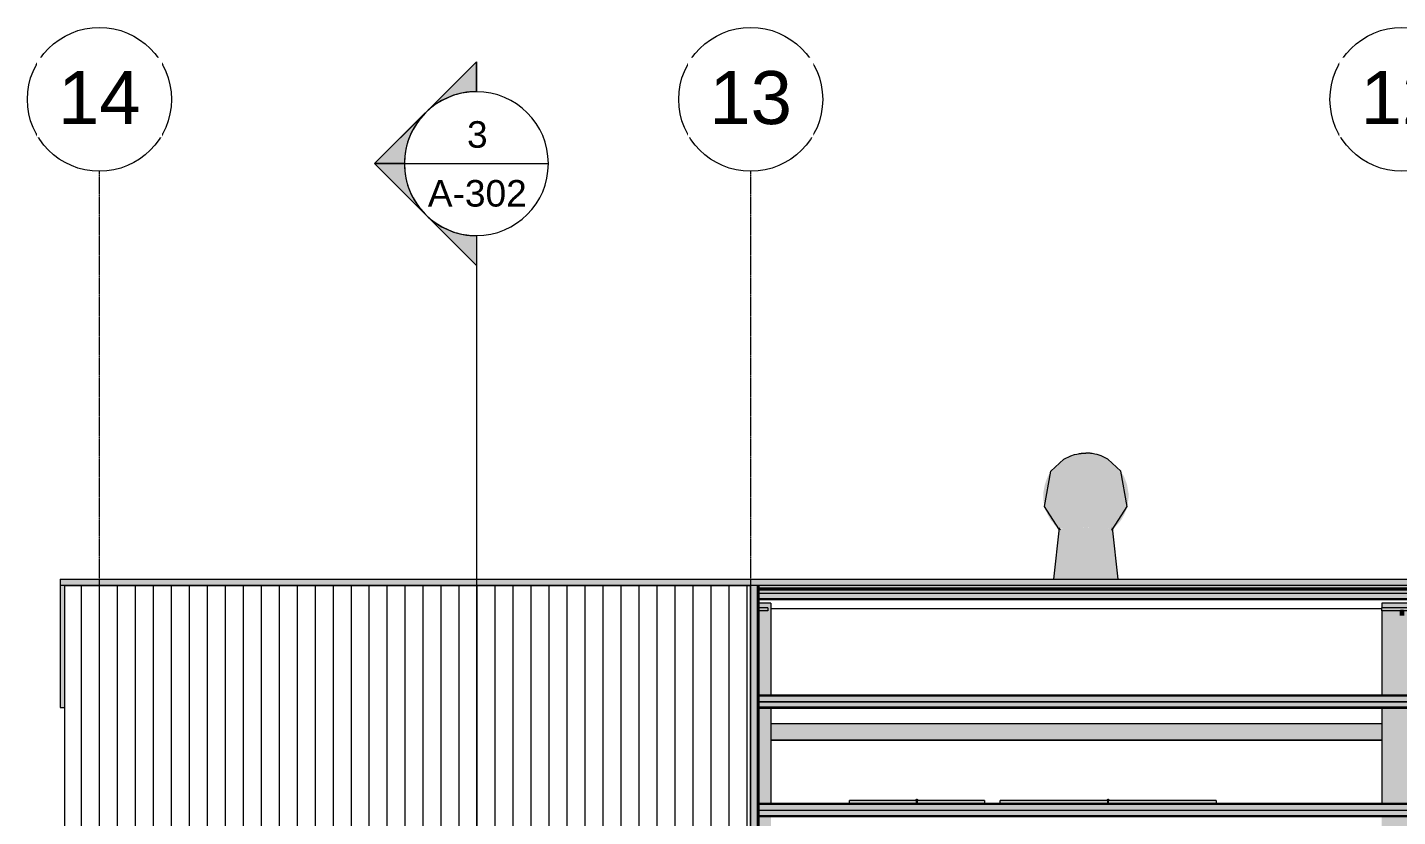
# Model space of a CAD drawing. Header units: inches. Extents: x 20426 to 92531, y -195 to 750.
# Drawn here: x 32353 to 32962, y 287 to 638 of the extents above; entities that cross this region are included whole.
import ezdxf

# ---------------------------------------------------------------- set-up
doc = ezdxf.new("R2010")
doc.units = ezdxf.units.IN
doc.header["$MEASUREMENT"] = 0
doc.linetypes.add('Grid Line 1_2_', pattern=[0.875, 0.5, -0.125, 0.125, -0.125])
for name, color, linetype, lineweight in [('A-CLNG', 13, 'Continuous', 13), ('A-GENM', 13, 'Continuous', 9), ('A-GLAZ-CWMG', 51, 'Continuous', 9), ('A-ROOF', 132, 'Continuous', 13), ('A-WALL-PATT', 111, 'Continuous', 13), ('G-ANNO-SYMB', 111, 'Continuous', 9), ('L-SITE-WALL', 31, 'Continuous', 13), ('Q-SPCQ', 91, 'Continuous', 9), ('S-BEAM', 12, 'Continuous', 9), ('S-COLS', 52, 'Continuous', 9), ('S-GRID', 1, 'Continuous', 9), ('S-GRID-IDEN', 1, 'Continuous', 9)]:
    doc.layers.add(name, color=color, linetype=linetype, lineweight=lineweight)
doc.styles.add('Arial_1', font='arial.ttf', dxfattribs={"height": 23.60479})
doc.styles.add('Arial_2', font='arial.ttf', dxfattribs={"height": 11.802395})
pattern_1 = [(90, (-84935.299, 0), (-8, 5e-16), [])]

# ---------------------------------------------------------------- blocks, each defined once
blk = doc.blocks.new('Family7 - Family7-772884-Elevation - North')
at = {"layer": 'S-BEAM'}
for points in [[(-23076.89, 378.36), (-23076.89, 379.68), (-23094.89, 379.68), (-23094.89, 378.36), (-23080.84, 378.36)], [(-23086.52, 376.19), (-23085.27, 376.19), (-23085.27, 378.36), (-23086.52, 378.36), (-23086.52, 376.45)]]:
    blk.add_hatch(color=256, dxfattribs=at).paths.add_polyline_path(points, flags=0)
h = blk.add_hatch(color=256, dxfattribs=at)
h.paths.add_polyline_path([(-23085.27, 378.25), (-23076.89, 378.25), (-23076.89, 378.36), (-23085.27, 378.36)], flags=0)
h.paths.add_polyline_path([(-23089.48, 378.25), (-23086.52, 378.25), (-23086.52, 378.36), (-23094.89, 378.36), (-23094.89, 378.25)], flags=0)
for p, q in [((-23094.89, 378.36), (-23094.89, 379.68)), ((-23076.89, 379.68), (-23094.89, 379.68)), ((-23094.89, 378.25), (-23094.89, 378.36)), ((-23094.89, 378.36), (-23076.89, 378.36)), ((-23086.52, 376.19), (-23086.52, 378.36)), ((-23085.27, 378.36), (-23086.52, 378.36)), ((-23085.27, 378.36), (-23085.27, 376.19)), ((-23076.89, 379.68), (-23076.89, 378.36)), ((-23076.89, 378.36), (-23076.89, 378.25))]:
    blk.add_line(p, q, dxfattribs=at)
blk = doc.blocks.new('Family7 - Family7-V151-Elevation - North')
at = {"layer": 'S-BEAM'}
h = blk.add_hatch(color=256, dxfattribs=at)
h.paths.add_polyline_path([(-25973.26, 378.36), (-25973.26, 379.68), (-25977.14, 379.68), (-25977.14, 378.36), (-25975.15, 378.36)], flags=0)
h.paths.add_polyline_path([(-25980.77, 378.36), (-25980.77, 379.68), (-25981.02, 379.68), (-25981.02, 378.36)], flags=0)
h = blk.add_hatch(color=256, dxfattribs=at)
h.paths.add_polyline_path([(-25975.15, 378.25), (-25973.26, 378.25), (-25973.26, 378.36), (-25977.14, 378.36), (-25977.14, 378.25)], flags=0)
h.paths.add_polyline_path([(-25981.02, 378.25), (-25980.77, 378.25), (-25980.77, 378.36), (-25981.02, 378.36)], flags=0)
for p, q in [((-25980.77, 379.68), (-25981.02, 379.68)), ((-25981.02, 378.36), (-25980.77, 378.36)), ((-25973.26, 379.68), (-25977.14, 379.68)), ((-25977.14, 378.36), (-25973.26, 378.36)), ((-25973.26, 379.68), (-25973.26, 378.36)), ((-25973.26, 378.36), (-25973.26, 378.25))]:
    blk.add_line(p, q, dxfattribs=at)
blk = doc.blocks.new('Girt_Z - 8_D-V153-Elevation - North')
at = {"layer": 'S-BEAM'}
h = blk.add_hatch(color=256, dxfattribs=at)
h.paths.add_polyline_path([(-24958.02, 292.25), (-24954.99, 292.25), (-24955.1, 292.73), (-24958.17, 292.7), (-24958.18, 292.67), (-24958.18, 292.25), (-24958.13, 292.25)], flags=0)
h.paths.add_polyline_path([(-22792.02, 292.25), (-22792.02, 292.73), (-24954.92, 292.7), (-24954.86, 292.25), (-22804.37, 292.25)], flags=0)
h.paths.add_polyline_path([(-25980.77, 292.25), (-25980.77, 292.73), (-25981.02, 292.73), (-25981.02, 292.25)], flags=0)
h.paths.add_polyline_path([(-25977.14, 292.25), (-25623.92, 292.25), (-25623.86, 292.73), (-25977.14, 292.73)], flags=0)
h.paths.add_polyline_path([(-25623.58, 292.25), (-25620.54, 292.25), (-25620.65, 292.73), (-25623.73, 292.7), (-25623.74, 292.67), (-25623.74, 292.25), (-25623.68, 292.25)], flags=0)
h.paths.add_polyline_path([(-25620.42, 292.25), (-24958.36, 292.25), (-24958.31, 292.73), (-25620.48, 292.7)], flags=0)
h = blk.add_hatch(color=256, dxfattribs=at)
h.paths.add_polyline_path([(-25981.02, 289.88), (-25980.77, 289.88), (-25980.77, 292.25), (-25981.02, 292.25)], flags=0)
h.paths.add_polyline_path([(-25977.14, 289.88), (-22792.02, 289.88), (-22792.02, 292.25), (-24954.86, 292.25), (-24954.92, 291.8), (-24955.2, 291.23), (-24955.46, 290.94), (-24955.87, 290.68), (-24956.19, 290.56), (-24956.61, 290.5), (-24957.22, 290.63), (-24957.63, 290.84), (-24957.92, 291.1), (-24958.18, 291.51), (-24958.31, 291.83), (-24958.36, 292.25), (-25620.42, 292.25), (-25620.48, 291.8), (-25620.76, 291.23), (-25621.02, 290.94), (-25621.42, 290.68), (-25621.75, 290.56), (-25622.17, 290.5), (-25622.62, 290.56), (-25623.18, 290.84), (-25623.41, 291.01), (-25623.74, 291.51), (-25623.86, 291.83), (-25623.92, 292.25), (-25977.14, 292.25)], flags=0)
h.paths.add_polyline_path([(-24956.61, 290.63), (-24956.16, 290.69), (-24955.66, 290.95), (-24955.37, 291.22), (-24955.2, 291.44), (-24955.04, 291.83), (-24955.04, 292.25), (-24958.24, 292.25), (-24958.13, 291.7), (-24957.97, 291.38), (-24957.65, 291.01), (-24957.42, 290.84), (-24957.03, 290.68)], flags=0)
h.paths.add_polyline_path([(-25622.17, 290.63), (-25621.62, 290.73), (-25621.29, 290.89), (-25620.92, 291.23), (-25620.76, 291.44), (-25620.6, 291.83), (-25620.6, 292.25), (-25623.79, 292.25), (-25623.68, 291.7), (-25623.58, 291.44), (-25623.2, 291.01), (-25622.98, 290.84), (-25622.59, 290.68)], flags=0)
h = blk.add_hatch(color=256, dxfattribs=at)
h.paths.add_polyline_path([(-24990.22, 289.7), (-22792.02, 289.72), (-22792.02, 289.88), (-25977.14, 289.88), (-25977.14, 289.7), (-24998.86, 289.7)], flags=0)
h.paths.add_polyline_path([(-25981.02, 289.7), (-25980.77, 289.72), (-25980.77, 289.88), (-25981.02, 289.88), (-25981.02, 289.72)], flags=0)
h = blk.add_hatch(color=256, dxfattribs=at)
h.paths.add_polyline_path([(-24990.22, 289.62), (-22792.02, 289.66), (-22792.02, 289.7), (-25977.14, 289.66), (-25977.14, 289.62), (-24998.86, 289.62)], flags=0)
h.paths.add_polyline_path([(-25980.77, 289.62), (-25980.77, 289.7), (-25981.02, 289.66), (-25981.02, 289.62)], flags=0)
h = blk.add_hatch(color=256, dxfattribs=at)
h.paths.add_polyline_path([(-24964.3, 287.3), (-22792.02, 287.3), (-22792.02, 289.62), (-25977.14, 289.62), (-25977.14, 287.3), (-24972.94, 287.3)], flags=0)
h.paths.add_polyline_path([(-25981.02, 287.3), (-25980.77, 287.3), (-25980.77, 289.62), (-25981.02, 289.62)], flags=0)
h = blk.add_hatch(color=256, dxfattribs=at)
h.paths.add_polyline_path([(-22804.37, 286.85), (-22792.02, 286.85), (-22792.02, 287.3), (-25977.14, 287.3), (-25977.14, 286.85), (-22838.93, 286.85)], flags=0)
h.paths.add_polyline_path([(-25981.02, 286.85), (-25980.77, 286.85), (-25980.77, 287.3), (-25981.02, 287.3)], flags=0)
h = blk.add_hatch(color=256, dxfattribs=at)
h.paths.add_polyline_path([(-24964.3, 286.77), (-22792.02, 286.77), (-22792.02, 286.85), (-25977.14, 286.85), (-25977.14, 286.77), (-24972.94, 286.77)], flags=0)
h.paths.add_polyline_path([(-25980.77, 286.77), (-25980.77, 286.85), (-25981.02, 286.85), (-25981.02, 286.77)], flags=0)
for p, q in [((-25981.02, 292.73), (-25980.77, 292.73)), ((-25977.14, 292.73), (-25623.85, 292.73)), ((-25981.02, 292.25), (-25980.77, 292.25)), ((-25981.02, 289.7), (-25980.77, 289.7)), ((-25981.02, 289.62), (-25980.77, 289.62)), ((-25981.02, 287.3), (-25980.77, 287.3)), ((-25981.02, 286.85), (-25980.77, 286.85)), ((-25977.14, 292.25), (-25623.92, 292.25)), ((-25977.14, 289.7), (-22792.02, 289.7)), ((-25977.14, 289.62), (-22792.02, 289.62)), ((-25977.14, 287.3), (-22792.02, 287.3)), ((-25977.14, 286.85), (-22792.02, 286.85))]:
    blk.add_line(p, q, dxfattribs=at)
blk = doc.blocks.new('Girt_Z - 8_D-V154-Elevation - North')
at = {"layer": 'S-BEAM'}
h = blk.add_hatch(color=256, dxfattribs=at)
h.paths.add_polyline_path([(-24411.36, 340.5), (-22792.02, 340.5), (-22792.02, 340.98), (-25977.14, 340.98), (-25977.14, 340.5), (-24428.64, 340.5)], flags=0)
h.paths.add_polyline_path([(-25980.77, 340.5), (-25980.77, 340.98), (-25981.02, 340.98), (-25981.02, 340.5)], flags=0)
h = blk.add_hatch(color=256, dxfattribs=at)
h.paths.add_polyline_path([(-25981.02, 338.13), (-25980.77, 338.13), (-25980.77, 340.5), (-25981.02, 340.5), (-25981.02, 338.95)], flags=0)
h.paths.add_polyline_path([(-25977.14, 338.13), (-22792.02, 338.13), (-22792.02, 340.5), (-25977.14, 340.5), (-25977.14, 338.95)], flags=0)
h = blk.add_hatch(color=256, dxfattribs=at)
h.paths.add_polyline_path([(-25292.61, 337.95), (-22792.02, 337.97), (-22792.02, 338.13), (-25977.14, 338.13), (-25977.14, 337.95), (-25309.89, 337.95)], flags=0)
h.paths.add_polyline_path([(-25981.02, 337.95), (-25980.77, 337.97), (-25980.77, 338.13), (-25981.02, 338.13), (-25981.02, 337.97)], flags=0)
h = blk.add_hatch(color=256, dxfattribs=at)
h.paths.add_polyline_path([(-24445.92, 337.87), (-22792.02, 337.91), (-22792.02, 337.95), (-25977.14, 337.91), (-25977.14, 337.87), (-24463.2, 337.87)], flags=0)
h.paths.add_polyline_path([(-25981.02, 337.87), (-25980.77, 337.91), (-25980.77, 337.95), (-25981.02, 337.91), (-25981.02, 337.87)], flags=0)
h = blk.add_hatch(color=256, dxfattribs=at)
h.paths.add_polyline_path([(-25981.02, 335.55), (-25980.77, 335.55), (-25980.77, 337.87), (-25981.02, 337.87)], flags=0)
h.paths.add_polyline_path([(-25977.14, 335.55), (-22792.02, 335.55), (-22792.02, 337.87), (-25977.14, 337.87)], flags=0)
h = blk.add_hatch(color=256, dxfattribs=at)
h.paths.add_polyline_path([(-22795.73, 335.1), (-22792.02, 335.1), (-22792.02, 335.55), (-25977.14, 335.55), (-25977.14, 335.1), (-22804.37, 335.1)], flags=0)
h.paths.add_polyline_path([(-25981.02, 335.1), (-25980.77, 335.1), (-25980.77, 335.55), (-25981.02, 335.55)], flags=0)
h = blk.add_hatch(color=256, dxfattribs=at)
h.paths.add_polyline_path([(-25981.02, 335.02), (-25980.77, 335.02), (-25980.77, 335.1), (-25981.02, 335.1)], flags=0)
h.paths.add_polyline_path([(-24549.59, 335.02), (-22792.02, 335.02), (-22792.02, 335.1), (-25977.14, 335.1), (-25977.14, 335.02), (-24566.87, 335.02)], flags=0)
for p, q in [((-25981.02, 340.98), (-25980.77, 340.98)), ((-25981.02, 340.5), (-25980.77, 340.5)), ((-25981.02, 337.95), (-25980.77, 337.95)), ((-25981.02, 337.87), (-25980.77, 337.87)), ((-25981.02, 335.55), (-25980.77, 335.55)), ((-25981.02, 335.1), (-25980.77, 335.1)), ((-25981.02, 335.02), (-25980.77, 335.02)), ((-25977.14, 340.98), (-22792.02, 340.98)), ((-25977.14, 340.5), (-22792.02, 340.5)), ((-25977.14, 337.95), (-22792.02, 337.95)), ((-25977.14, 337.87), (-22792.02, 337.87)), ((-25977.14, 335.55), (-22792.02, 335.55)), ((-25977.14, 335.1), (-22792.02, 335.1)), ((-25977.14, 335.02), (-22792.02, 335.02))]:
    blk.add_line(p, q, dxfattribs=at)
blk = doc.blocks.new('Girt_Z - 8_D-904472-Elevation - North')
at = {"layer": 'S-BEAM'}
blk.add_hatch(color=256, dxfattribs=at).paths.add_polyline_path([(-25981.02, 388.75), (-25980.77, 388.75), (-25980.77, 389.23), (-25981.02, 389.23)], flags=0)
h = blk.add_hatch(color=256, dxfattribs=at)
h.paths.add_polyline_path([(-25981.02, 386.38), (-25980.77, 386.38), (-25980.77, 388.75), (-25981.02, 388.75), (-25981.02, 388.46)], flags=0)
h.paths.add_polyline_path([(-22791.52, 386.38), (-22791.52, 387.67), (-25977.14, 387.67), (-25977.14, 386.38), (-22804.37, 386.38)], flags=0)
h = blk.add_hatch(color=256, dxfattribs=at)
h.paths.add_polyline_path([(-24532.32, 386.2), (-22791.52, 386.22), (-22791.52, 386.38), (-25977.14, 386.38), (-25977.14, 386.2), (-24549.59, 386.2)], flags=0)
h.paths.add_polyline_path([(-25981.02, 386.2), (-25980.77, 386.22), (-25980.77, 386.38), (-25981.02, 386.38), (-25981.02, 386.22)], flags=0)
h = blk.add_hatch(color=256, dxfattribs=at)
h.paths.add_polyline_path([(-25396.29, 386.12), (-22791.52, 386.16), (-22791.52, 386.2), (-25977.14, 386.16), (-25977.14, 386.12), (-25413.57, 386.12)], flags=0)
h.paths.add_polyline_path([(-25981.02, 386.12), (-25980.77, 386.16), (-25980.77, 386.2), (-25981.02, 386.16), (-25981.02, 386.12)], flags=0)
h = blk.add_hatch(color=256, dxfattribs=at)
h.paths.add_polyline_path([(-25981.02, 383.8), (-25980.77, 383.8), (-25980.77, 386.12), (-25981.02, 386.12), (-25981.02, 385.83)], flags=0)
h.paths.add_polyline_path([(-25977.14, 383.8), (-22791.52, 383.8), (-22791.52, 386.12), (-25977.14, 386.12), (-25977.14, 385.83)], flags=0)
h = blk.add_hatch(color=256, dxfattribs=at)
h.paths.add_polyline_path([(-22795.73, 383.35), (-22791.52, 383.35), (-22791.52, 383.8), (-25977.14, 383.8), (-25977.14, 383.35), (-22804.37, 383.35)], flags=0)
h.paths.add_polyline_path([(-25981.02, 383.35), (-25980.77, 383.35), (-25980.77, 383.8), (-25981.02, 383.8)], flags=0)
h = blk.add_hatch(color=256, dxfattribs=at)
h.paths.add_polyline_path([(-25981.02, 383.27), (-25980.77, 383.27), (-25980.77, 383.35), (-25981.02, 383.35)], flags=0)
h.paths.add_polyline_path([(-25977.14, 383.27), (-22791.52, 383.27), (-22791.52, 383.35), (-25977.14, 383.35)], flags=0)
for p, q in [((-25981.02, 389.23), (-25980.77, 389.23)), ((-25981.02, 388.75), (-25980.77, 388.75)), ((-25981.02, 386.2), (-25980.77, 386.2)), ((-25981.02, 386.12), (-25980.77, 386.12)), ((-25981.02, 383.8), (-25980.77, 383.8)), ((-25977.14, 386.2), (-22791.52, 386.2)), ((-25977.14, 386.12), (-22791.52, 386.12)), ((-25977.14, 383.8), (-22791.52, 383.8)), ((-25981.02, 383.35), (-25980.77, 383.35)), ((-25981.02, 383.27), (-25980.77, 383.27)), ((-25977.14, 383.35), (-22791.52, 383.35)), ((-25977.14, 383.27), (-22791.52, 383.27))]:
    blk.add_line(p, q, dxfattribs=at)
blk = doc.blocks.new('turbine vent - turbine vent-625927-Elevation - North')
at = {"layer": 'A-GENM'}
for points in [[(-25843.8, 414.69), (-25843.79, 414.7), (-25843.62, 414.73), (-25843.46, 414.84), (-25842.72, 414.95), (-25842.15, 414.89), (-25841.94, 414.93), (-25841.57, 415.03), (-25840.04, 415.02), (-25839.25, 415.12), (-25836.38, 415.17), (-25833.91, 415.16), (-25833.03, 415.21), (-25831.89, 415.15), (-25831.89, 448.42), (-25834.12, 448.26), (-25835.04, 448.16), (-25836.92, 447.74), (-25838.69, 447.16), (-25839.74, 446.7), (-25841.41, 445.85), (-25843.3, 444.6), (-25846.25, 441.83), (-25847.68, 439.97), (-25848.88, 437.9), (-25849.43, 436.5), (-25850.18, 434.27), (-25850.86, 430.5), (-25850.83, 427.9), (-25850.45, 425.46), (-25849.8, 423.09), (-25848.69, 420.68), (-25847.64, 418.83), (-25845.49, 416.21), (-25845.23, 415.91), (-25843.81, 414.7)], [(-25820, 414.69), (-25818.55, 415.96), (-25817.24, 417.37), (-25816.06, 418.94), (-25814.84, 421.08), (-25813.9, 423.42), (-25813.33, 425.55), (-25812.95, 428.02), (-25812.92, 430.5), (-25813.63, 434.56), (-25814.56, 437.1), (-25815.19, 438.49), (-25816.89, 440.98), (-25817.76, 442.09), (-25820.72, 444.78), (-25822.71, 446.05), (-25824.89, 447.08), (-25826.2, 447.54), (-25827.59, 447.9), (-25828.82, 448.18), (-25829.33, 448.23), (-25831.89, 448.38), (-25831.89, 415.15), (-25830.72, 415.21), (-25829.63, 415.14), (-25826.39, 415.19), (-25825.51, 415.16), (-25823.73, 415.04), (-25822.21, 415.04), (-25821.4, 414.85), (-25821.05, 414.9), (-25820.05, 414.69)], [(-25845.99, 392.37), (-25817.53, 392.37), (-25820, 414.69), (-25820.2, 414.73), (-25820.31, 414.78), (-25820.67, 414.82), (-25821.05, 414.9), (-25821.55, 414.87), (-25822.39, 415.04), (-25824.49, 415.08), (-25826.33, 415.19), (-25829.87, 415.15), (-25831.73, 415.16), (-25831.89, 415.15), (-25833.36, 415.18), (-25834.35, 415.14), (-25836.91, 415.19), (-25837.39, 415.2), (-25841.92, 414.93), (-25842.15, 414.89), (-25843.13, 414.9), (-25843.56, 414.77), (-25843.73, 414.7), (-25843.79, 414.7), (-25846.25, 392.37), (-25846.07, 392.37)]]:
    blk.add_hatch(color=256, dxfattribs=at).paths.add_polyline_path(points, flags=0)
for p, q in [((-25843.73, 415.26), (-25846.25, 392.37)), ((-25817.53, 392.37), (-25820.04, 415.2))]:
    blk.add_line(p, q, dxfattribs=at)
at = {"layer": 'A-GENM', "flags": 128}
for points in [[(-25843.22, 414.29), (-25843.93, 414.73), (-25850.28, 424.66), (-25847.44, 440.35), (-25841.67, 445.72), (-25838.63, 447.2), (-25836.96, 447.75), (-25835.93, 448), (-25835.23, 448.14), (-25834.73, 448.22), (-25834.35, 448.28), (-25834.05, 448.31), (-25833.81, 448.34), (-25833.61, 448.36), (-25833.45, 448.37), (-25833.3, 448.38), (-25833.18, 448.39), (-25833.07, 448.4), (-25832.98, 448.4), (-25832.89, 448.41), (-25832.81, 448.41), (-25832.74, 448.42), (-25832.67, 448.42), (-25832.61, 448.42), (-25832.56, 448.42), (-25832.51, 448.42), (-25832.46, 448.43), (-25832.41, 448.43), (-25832.37, 448.43), (-25832.32, 448.43), (-25832.28, 448.43), (-25832.24, 448.43), (-25832.21, 448.43), (-25832.17, 448.43), (-25832.14, 448.43), (-25832.1, 448.43), (-25832.07, 448.43), (-25832.04, 448.43), (-25832, 448.43), (-25831.97, 448.43), (-25831.94, 448.43), (-25831.91, 448.43), (-25831.89, 448.43)], [(-25820.56, 414.29), (-25819.85, 414.73), (-25813.5, 424.66), (-25816.34, 440.35), (-25822.11, 445.72), (-25825.15, 447.2), (-25826.82, 447.75), (-25827.85, 448), (-25828.55, 448.14), (-25829.06, 448.22), (-25829.43, 448.28), (-25829.73, 448.31), (-25829.97, 448.34), (-25830.17, 448.36), (-25830.34, 448.37), (-25830.48, 448.38), (-25830.6, 448.39), (-25830.71, 448.4), (-25830.81, 448.4), (-25830.89, 448.41), (-25830.97, 448.41), (-25831.04, 448.42), (-25831.11, 448.42), (-25831.17, 448.42), (-25831.22, 448.42), (-25831.27, 448.42), (-25831.32, 448.43), (-25831.37, 448.43), (-25831.41, 448.43), (-25831.46, 448.43), (-25831.5, 448.43), (-25831.54, 448.43), (-25831.57, 448.43), (-25831.61, 448.43), (-25831.64, 448.43), (-25831.68, 448.43), (-25831.71, 448.43), (-25831.74, 448.43), (-25831.78, 448.43), (-25831.81, 448.43), (-25831.84, 448.43), (-25831.87, 448.43), (-25831.89, 448.43)]]:
    blk.add_lwpolyline(points, dxfattribs=at)
blk = doc.blocks.new('Basketball_Backstop-Performance_Sports_Systems-3103-Ceiling_Hung - 27_-0_ to 27_-11 7_8_-V168-Elevation - North')
at = {"layer": 'Q-SPCQ'}
h = blk.add_hatch(color=256, dxfattribs=at)
h.paths.add_polyline_path([(-25937.02, 292.73), (-25907.24, 292.73), (-25907.27, 294), (-25937.02, 294), (-25937.02, 293.12)], flags=0)
h.paths.add_polyline_path([(-25906.77, 292.73), (-25877.02, 292.73), (-25877.02, 294), (-25906.83, 293.97), (-25906.79, 293.48), (-25906.81, 293.12), (-25906.79, 292.73)], flags=0)
for points in [[(-25907.24, 292.73), (-25907.02, 292.73), (-25907.02, 294.44), (-25907.17, 294.43), (-25907.22, 294.04), (-25907.2, 293.97), (-25907.27, 293.37), (-25907.24, 292.84)], [(-25906.79, 292.73), (-25906.79, 292.73), (-25906.77, 294.23), (-25906.79, 294.32), (-25906.81, 294.38), (-25907.02, 294.44), (-25907.01, 292.73), (-25906.8, 292.73)], [(-25822.24, 292.73), (-25822.02, 292.73), (-25822.02, 294.44), (-25822.17, 294.43), (-25822.22, 294.04), (-25822.2, 293.97), (-25822.27, 293.37), (-25822.24, 292.84)], [(-25821.79, 292.73), (-25821.79, 292.73), (-25821.77, 294.23), (-25821.79, 294.32), (-25821.81, 294.38), (-25822.02, 294.44), (-25822.01, 292.73), (-25821.8, 292.73)]]:
    blk.add_hatch(color=256, dxfattribs=at).paths.add_polyline_path(points, flags=0)
h = blk.add_hatch(color=256, dxfattribs=at)
h.paths.add_polyline_path([(-25870.02, 292.73), (-25822.24, 292.73), (-25822.27, 294), (-25870.02, 294), (-25870.02, 293.12)], flags=0)
h.paths.add_polyline_path([(-25821.77, 292.73), (-25774.02, 292.73), (-25774.02, 294), (-25821.83, 293.97), (-25821.79, 293.48), (-25821.81, 293.12), (-25821.79, 292.73)], flags=0)
for p, q in [((-25907.15, 294), (-25937.02, 294)), ((-25937.02, 292.73), (-25937.02, 294)), ((-25877.02, 294), (-25906.95, 294)), ((-25877.02, 294), (-25877.02, 292.73)), ((-25822.15, 294), (-25870.02, 294)), ((-25870.02, 292.73), (-25870.02, 294)), ((-25774.02, 294), (-25821.95, 294)), ((-25821.77, 294.01), (-25821.77, 294.05)), ((-25774.02, 294), (-25774.02, 292.73))]:
    blk.add_line(p, q, dxfattribs=at)
at = {"layer": 'Q-SPCQ', "flags": 128}
for points in [[(-25907.27, 294.25), (-25907.27, 294.26), (-25907.26, 294.27), (-25907.26, 294.28), (-25907.26, 294.29), (-25907.26, 294.3), (-25907.26, 294.31), (-25907.26, 294.32), (-25907.25, 294.33), (-25907.25, 294.34), (-25907.25, 294.35), (-25907.24, 294.36), (-25907.24, 294.37), (-25907.23, 294.37), (-25907.23, 294.38), (-25907.22, 294.39), (-25907.22, 294.4), (-25907.21, 294.41), (-25907.2, 294.41), (-25907.2, 294.42), (-25907.19, 294.43), (-25907.18, 294.44), (-25907.17, 294.44), (-25907.17, 294.45), (-25907.16, 294.45), (-25907.15, 294.46), (-25907.14, 294.47), (-25907.13, 294.47), (-25907.12, 294.48), (-25907.12, 294.48), (-25907.11, 294.48), (-25907.1, 294.49), (-25907.09, 294.49), (-25907.08, 294.49), (-25907.07, 294.49), (-25907.06, 294.5), (-25907.05, 294.5), (-25907.04, 294.5), (-25907.03, 294.5), (-25907.02, 294.5), (-25907.02, 294.5)], [(-25907.27, 293.97), (-25907.27, 294.01), (-25907.27, 294.05), (-25907.27, 294.08), (-25907.27, 294.11), (-25907.27, 294.14), (-25907.27, 294.17), (-25907.27, 294.19), (-25907.27, 294.21), (-25907.27, 294.22), (-25907.27, 294.23), (-25907.27, 294.24), (-25907.27, 294.25), (-25907.27, 294.25)], [(-25907.27, 294.25), (-25907.27, 294.25), (-25907.27, 294.24), (-25907.27, 294.24), (-25907.27, 294.22), (-25907.27, 294.21), (-25907.27, 294.19), (-25907.27, 294.17), (-25907.27, 294.15), (-25907.27, 294.12), (-25907.27, 294.09), (-25907.27, 294.06), (-25907.27, 294.02), (-25907.27, 293.99), (-25907.27, 293.94), (-25907.27, 293.9), (-25907.27, 293.85), (-25907.27, 293.81), (-25907.27, 293.75), (-25907.27, 293.7), (-25907.27, 293.64), (-25907.27, 293.58), (-25907.27, 293.52), (-25907.27, 293.46), (-25907.27, 293.4), (-25907.27, 293.33), (-25907.27, 293.26), (-25907.27, 293.19), (-25907.27, 293.12), (-25907.27, 293.05), (-25907.27, 292.97), (-25907.27, 292.9), (-25907.27, 292.82), (-25907.27, 292.75)], [(-25907.02, 294.5), (-25907.01, 294.5), (-25907, 294.5), (-25906.99, 294.5), (-25906.98, 294.5), (-25906.97, 294.5), (-25906.96, 294.49), (-25906.95, 294.49), (-25906.94, 294.49), (-25906.93, 294.48), (-25906.92, 294.48), (-25906.91, 294.48), (-25906.9, 294.47), (-25906.89, 294.47), (-25906.88, 294.46), (-25906.87, 294.46), (-25906.87, 294.45), (-25906.86, 294.44), (-25906.85, 294.44), (-25906.84, 294.43), (-25906.84, 294.42), (-25906.83, 294.42), (-25906.82, 294.41), (-25906.82, 294.4), (-25906.81, 294.39), (-25906.8, 294.39), (-25906.8, 294.38), (-25906.79, 294.37), (-25906.79, 294.36), (-25906.79, 294.35), (-25906.78, 294.34), (-25906.78, 294.33), (-25906.78, 294.32), (-25906.77, 294.31), (-25906.77, 294.3), (-25906.77, 294.29), (-25906.77, 294.28), (-25906.77, 294.27), (-25906.77, 294.26), (-25906.77, 294.25), (-25906.77, 294.25)], [(-25906.77, 292.73), (-25906.77, 292.8), (-25906.77, 292.88), (-25906.77, 292.95), (-25906.77, 293.03), (-25906.77, 293.1), (-25906.77, 293.17), (-25906.77, 293.24), (-25906.77, 293.31), (-25906.77, 293.38), (-25906.77, 293.44), (-25906.77, 293.51), (-25906.77, 293.57), (-25906.77, 293.63), (-25906.77, 293.68), (-25906.77, 293.74), (-25906.77, 293.79), (-25906.77, 293.84), (-25906.77, 293.89), (-25906.77, 293.93), (-25906.77, 293.97), (-25906.77, 294.01), (-25906.77, 294.05), (-25906.77, 294.08), (-25906.77, 294.11), (-25906.77, 294.14), (-25906.77, 294.17), (-25906.77, 294.19), (-25906.77, 294.21), (-25906.77, 294.22), (-25906.77, 294.23), (-25906.77, 294.24), (-25906.77, 294.25), (-25906.77, 294.25)], [(-25906.77, 294.25), (-25906.77, 294.25), (-25906.77, 294.24), (-25906.77, 294.24), (-25906.77, 294.22), (-25906.77, 294.21), (-25906.77, 294.19), (-25906.77, 294.17), (-25906.77, 294.15), (-25906.77, 294.12), (-25906.77, 294.09), (-25906.77, 294.06), (-25906.77, 294.02), (-25906.77, 293.99)], [(-25822.27, 294.25), (-25822.27, 294.26), (-25822.26, 294.27), (-25822.26, 294.28), (-25822.26, 294.29), (-25822.26, 294.3), (-25822.26, 294.31), (-25822.26, 294.32), (-25822.25, 294.33), (-25822.25, 294.34), (-25822.25, 294.35), (-25822.24, 294.36), (-25822.24, 294.37), (-25822.23, 294.37), (-25822.23, 294.38), (-25822.22, 294.39), (-25822.22, 294.4), (-25822.21, 294.41), (-25822.2, 294.41), (-25822.2, 294.42), (-25822.19, 294.43), (-25822.18, 294.44), (-25822.17, 294.44), (-25822.17, 294.45), (-25822.16, 294.45), (-25822.15, 294.46), (-25822.14, 294.47), (-25822.13, 294.47), (-25822.12, 294.48), (-25822.12, 294.48), (-25822.11, 294.48), (-25822.1, 294.49), (-25822.09, 294.49), (-25822.08, 294.49), (-25822.07, 294.49), (-25822.06, 294.5), (-25822.05, 294.5), (-25822.04, 294.5), (-25822.03, 294.5), (-25822.02, 294.5), (-25822.02, 294.5)], [(-25822.27, 294.25), (-25822.27, 294.26), (-25822.26, 294.27), (-25822.26, 294.28), (-25822.26, 294.29), (-25822.26, 294.3), (-25822.26, 294.31), (-25822.26, 294.32), (-25822.25, 294.33), (-25822.25, 294.34), (-25822.25, 294.35), (-25822.24, 294.36), (-25822.24, 294.37), (-25822.23, 294.37), (-25822.23, 294.38), (-25822.22, 294.39), (-25822.22, 294.4), (-25822.21, 294.41), (-25822.2, 294.41), (-25822.2, 294.42), (-25822.19, 294.43), (-25822.18, 294.44)], [(-25822.27, 293.97), (-25822.27, 294.01), (-25822.27, 294.05), (-25822.27, 294.08), (-25822.27, 294.11), (-25822.27, 294.14), (-25822.27, 294.17), (-25822.27, 294.19), (-25822.27, 294.21), (-25822.27, 294.22), (-25822.27, 294.23), (-25822.27, 294.24), (-25822.27, 294.25), (-25822.27, 294.25)], [(-25822.27, 294.25), (-25822.27, 294.25), (-25822.27, 294.24), (-25822.27, 294.24), (-25822.27, 294.22), (-25822.27, 294.21), (-25822.27, 294.19), (-25822.27, 294.17), (-25822.27, 294.15), (-25822.27, 294.12), (-25822.27, 294.09), (-25822.27, 294.06), (-25822.27, 294.02), (-25822.27, 293.99), (-25822.27, 293.94), (-25822.27, 293.9), (-25822.27, 293.85), (-25822.27, 293.81), (-25822.27, 293.75), (-25822.27, 293.7), (-25822.27, 293.64), (-25822.27, 293.58), (-25822.27, 293.52), (-25822.27, 293.46), (-25822.27, 293.4), (-25822.27, 293.33), (-25822.27, 293.26), (-25822.27, 293.19), (-25822.27, 293.12), (-25822.27, 293.05), (-25822.27, 292.97), (-25822.27, 292.9), (-25822.27, 292.82), (-25822.27, 292.75)], [(-25822.27, 294.23), (-25822.27, 294.24), (-25822.27, 294.25), (-25822.27, 294.25)], [(-25822.27, 294.25), (-25822.27, 294.25), (-25822.27, 294.24), (-25822.27, 294.24)], [(-25822.27, 294.01), (-25822.27, 294.05), (-25822.27, 294.08), (-25822.27, 294.11), (-25822.27, 294.14)], [(-25822.27, 294.12), (-25822.27, 294.09), (-25822.27, 294.06), (-25822.27, 294.02), (-25822.27, 293.99)], [(-25822.17, 294.44), (-25822.17, 294.45), (-25822.16, 294.45), (-25822.15, 294.46), (-25822.14, 294.47), (-25822.13, 294.47), (-25822.12, 294.48), (-25822.12, 294.48), (-25822.11, 294.48), (-25822.1, 294.49), (-25822.09, 294.49), (-25822.08, 294.49), (-25822.07, 294.49), (-25822.06, 294.5), (-25822.05, 294.5), (-25822.04, 294.5), (-25822.03, 294.5), (-25822.02, 294.5), (-25822.02, 294.5)], [(-25822.02, 294.5), (-25822.01, 294.5), (-25822, 294.5), (-25821.99, 294.5), (-25821.98, 294.5), (-25821.97, 294.5), (-25821.96, 294.49), (-25821.95, 294.49), (-25821.94, 294.49), (-25821.93, 294.48), (-25821.92, 294.48), (-25821.91, 294.48), (-25821.9, 294.47), (-25821.89, 294.47), (-25821.88, 294.46), (-25821.87, 294.46), (-25821.87, 294.45), (-25821.86, 294.44), (-25821.85, 294.44), (-25821.84, 294.43), (-25821.84, 294.42), (-25821.83, 294.42), (-25821.82, 294.41), (-25821.82, 294.4), (-25821.81, 294.39), (-25821.8, 294.39), (-25821.8, 294.38), (-25821.79, 294.37), (-25821.79, 294.36), (-25821.79, 294.35), (-25821.78, 294.34), (-25821.78, 294.33), (-25821.78, 294.32), (-25821.77, 294.31), (-25821.77, 294.3), (-25821.77, 294.29), (-25821.77, 294.28), (-25821.77, 294.27), (-25821.77, 294.26), (-25821.77, 294.25), (-25821.77, 294.25)], [(-25822.02, 294.5), (-25822.01, 294.5), (-25822, 294.5), (-25821.99, 294.5), (-25821.98, 294.5), (-25821.97, 294.5), (-25821.96, 294.49), (-25821.95, 294.49), (-25821.94, 294.49), (-25821.93, 294.48), (-25821.92, 294.48), (-25821.91, 294.48), (-25821.9, 294.47), (-25821.89, 294.47), (-25821.88, 294.46), (-25821.87, 294.46), (-25821.87, 294.45), (-25821.86, 294.44), (-25821.85, 294.44), (-25821.84, 294.43), (-25821.84, 294.42), (-25821.83, 294.42), (-25821.82, 294.41), (-25821.82, 294.4), (-25821.81, 294.39)], [(-25821.77, 292.73), (-25821.77, 292.8), (-25821.77, 292.88), (-25821.77, 292.95), (-25821.77, 293.03), (-25821.77, 293.1), (-25821.77, 293.17), (-25821.77, 293.24), (-25821.77, 293.31), (-25821.77, 293.38), (-25821.77, 293.44), (-25821.77, 293.51), (-25821.77, 293.57), (-25821.77, 293.63), (-25821.77, 293.68), (-25821.77, 293.74), (-25821.77, 293.79), (-25821.77, 293.84), (-25821.77, 293.89), (-25821.77, 293.93), (-25821.77, 293.97), (-25821.77, 294.01), (-25821.77, 294.05), (-25821.77, 294.08), (-25821.77, 294.11), (-25821.77, 294.14), (-25821.77, 294.17), (-25821.77, 294.19), (-25821.77, 294.21), (-25821.77, 294.22), (-25821.77, 294.23), (-25821.77, 294.24), (-25821.77, 294.25), (-25821.77, 294.25)], [(-25821.77, 294.25), (-25821.77, 294.25), (-25821.77, 294.24), (-25821.77, 294.24), (-25821.77, 294.22), (-25821.77, 294.21), (-25821.77, 294.19), (-25821.77, 294.17), (-25821.77, 294.15), (-25821.77, 294.12), (-25821.77, 294.09), (-25821.77, 294.06), (-25821.77, 294.02), (-25821.77, 293.99)], [(-25821.77, 294.06), (-25821.77, 294.02), (-25821.77, 293.99)]]:
    blk.add_lwpolyline(points, dxfattribs=at)
blk = doc.blocks.new('Rectangular Mullion - Profile_Polycarbonate_Upper and left-915705-Elevation - North')
at = {"layer": 'A-GLAZ-CWMG'}
for points in [[(-23737.46, 388.46), (-22785.75, 388.46), (-22785.75, 389.44), (-25977.14, 389.44), (-25977.14, 388.46), (-23754.74, 388.46)], [(-24376.8, 387.92), (-22785.75, 387.92), (-22785.75, 388.46), (-25977.14, 388.46), (-25977.14, 387.92), (-24385.44, 387.92)], [(-22785.75, 387.67), (-22785.75, 387.92), (-25977.14, 387.92), (-25977.14, 387.67), (-22787.09, 387.67)]]:
    blk.add_hatch(color=256, dxfattribs=at).paths.add_polyline_path(points, flags=0)
for p, q in [((-25977.14, 388.46), (-25977.14, 389.44)), ((-25977.14, 388.46), (-22785.75, 388.46)), ((-25977.14, 387.67), (-25977.14, 387.92)), ((-25977.14, 387.92), (-22785.75, 387.92)), ((-25977.14, 387.67), (-22785.75, 387.67))]:
    blk.add_line(p, q, dxfattribs=at)
blk = doc.blocks.new('Rectangular Mullion - Profile_Polycarbonate_right-836033-Elevation - North')
at = {"layer": 'A-GLAZ-CWMG'}
for points in [[(-25977.93, 0), (-25977.93, 389.44), (-25980.77, 389.44), (-25980.77, 0)], [(-25977.39, 0), (-25977.39, 389.36), (-25977.93, 389.36), (-25977.93, 0)], [(-25977.39, 0), (-25977.14, 0), (-25977.14, 389.37), (-25977.39, 389.37), (-25977.39, 1.46)]]:
    blk.add_hatch(color=256, dxfattribs=at).paths.add_polyline_path(points, flags=0)
for p, q in [((-25980.77, 0), (-25980.77, 389.44)), ((-25977.93, 0), (-25977.93, 389.44)), ((-25977.39, 0), (-25977.39, 389.37)), ((-25977.14, 1.46), (-25977.14, 388.46))]:
    blk.add_line(p, q, dxfattribs=at)
blk = doc.blocks.new('W-Wide Flange - W8X21-946647-Elevation - North')
at = {"layer": 'S-BEAM'}
h = blk.add_hatch(color=256, dxfattribs=at)
h.paths.add_polyline_path([(-24376.8, 327.95), (-24252.89, 328), (-24252.89, 328.19), (-24524.39, 328.13), (-24524.39, 327.95), (-24394.08, 327.95)], flags=0)
h.paths.add_polyline_path([(-25966.51, 327.95), (-25700.39, 327.95), (-25700.39, 328.19), (-25971.89, 328.18), (-25971.89, 327.95)], flags=0)
h.paths.add_polyline_path([(-22801.26, 327.95), (-22801.26, 328.19), (-23076.89, 328.19), (-23076.89, 327.95), (-22804.37, 327.95)], flags=0)
h.paths.add_polyline_path([(-25682.39, 327.95), (-25410.89, 327.95), (-25410.89, 328.19), (-25682.39, 328.17), (-25682.39, 328.05)], flags=0)
h.paths.add_polyline_path([(-23094.89, 327.95), (-23094.89, 328.19), (-23366.39, 328.19), (-23366.39, 327.95), (-23098.12, 327.95)], flags=0)
h.paths.add_polyline_path([(-25392.89, 327.95), (-25121.39, 327.95), (-25121.39, 328.19), (-25392.89, 328.16), (-25392.89, 328.04)], flags=0)
h.paths.add_polyline_path([(-25103.39, 327.95), (-24831.89, 327.95), (-24831.89, 328.19), (-25103.39, 328.15), (-25103.39, 328.03)], flags=0)
h.paths.add_polyline_path([(-23384.39, 327.95), (-23384.39, 328.19), (-23655.89, 328.19), (-23655.89, 327.95), (-23391.87, 327.95)], flags=0)
h.paths.add_polyline_path([(-24813.89, 327.95), (-24542.39, 327.95), (-24542.39, 328.19), (-24813.89, 328.14), (-24813.89, 328.02)], flags=0)
h.paths.add_polyline_path([(-23673.89, 327.95), (-23673.89, 328.19), (-23945.39, 328.19), (-23945.39, 327.95), (-23685.62, 327.95)], flags=0)
h.paths.add_polyline_path([(-24234.89, 327.95), (-23963.39, 327.99), (-23963.39, 328.19), (-24234.89, 328.19), (-24234.89, 328)], flags=0)
h = blk.add_hatch(color=256, dxfattribs=at)
h.paths.add_polyline_path([(-22801.26, 321.42), (-22801.26, 327.95), (-23076.89, 327.95), (-23076.89, 321.42), (-22804.37, 321.42)], flags=0)
h.paths.add_polyline_path([(-25971.89, 321.42), (-25700.39, 321.42), (-25700.39, 327.95), (-25971.89, 327.95)], flags=0)
h.paths.add_polyline_path([(-25682.39, 321.42), (-25410.89, 321.42), (-25410.89, 327.95), (-25682.39, 327.95), (-25682.39, 327.21)], flags=0)
h.paths.add_polyline_path([(-23098.12, 321.42), (-23094.89, 321.42), (-23094.89, 327.95), (-23366.39, 327.95), (-23366.39, 321.42), (-23115.4, 321.42)], flags=0)
h.paths.add_polyline_path([(-25392.89, 321.42), (-25121.39, 321.42), (-25121.39, 327.95), (-25392.89, 327.95), (-25392.89, 327.21)], flags=0)
h.paths.add_polyline_path([(-23391.87, 321.42), (-23384.39, 321.42), (-23384.39, 327.95), (-23655.89, 327.95), (-23655.89, 321.42), (-23409.15, 321.42)], flags=0)
h.paths.add_polyline_path([(-25103.39, 321.42), (-24831.89, 321.42), (-24831.89, 327.95), (-25103.39, 327.95), (-25103.39, 327.21)], flags=0)
h.paths.add_polyline_path([(-23685.62, 321.42), (-23673.89, 321.42), (-23673.89, 327.95), (-23945.39, 327.95), (-23945.39, 321.42), (-23702.9, 321.42)], flags=0)
h.paths.add_polyline_path([(-24813.89, 321.42), (-24542.39, 321.42), (-24542.39, 327.95), (-24813.89, 327.95), (-24813.89, 327.21)], flags=0)
h.paths.add_polyline_path([(-23979.37, 321.42), (-23963.39, 321.42), (-23963.39, 327.95), (-24234.89, 327.95), (-24234.89, 321.42), (-23996.65, 321.42)], flags=0)
h.paths.add_polyline_path([(-24524.39, 321.42), (-24252.89, 321.42), (-24252.89, 327.95), (-24524.39, 327.95), (-24524.39, 327.21)], flags=0)
h = blk.add_hatch(color=256, dxfattribs=at)
h.paths.add_polyline_path([(-23945.39, 320.95), (-23673.89, 320.97), (-23673.89, 321.42), (-23945.39, 321.42), (-23945.39, 320.95)], flags=0)
h.paths.add_polyline_path([(-25033.42, 320.95), (-24831.89, 320.99), (-24831.89, 321.42), (-25103.39, 321.38), (-25103.39, 320.95), (-25050.7, 320.95)], flags=0)
h.paths.add_polyline_path([(-22821.65, 320.95), (-22801.26, 320.96), (-22801.26, 321.42), (-23076.89, 321.42), (-23076.89, 320.95), (-22838.93, 320.95)], flags=0)
h.paths.add_polyline_path([(-24813.89, 320.95), (-24542.39, 320.99), (-24542.39, 321.42), (-24813.89, 321.37), (-24813.89, 320.96)], flags=0)
h.paths.add_polyline_path([(-25971.89, 320.95), (-25700.39, 321), (-25700.39, 321.42), (-25971.89, 321.41), (-25971.89, 320.96)], flags=0)
h.paths.add_polyline_path([(-25121.39, 320.95), (-25121.39, 321.42), (-25392.89, 321.39), (-25392.89, 320.95), (-25137.1, 320.95)], flags=0)
h.paths.add_polyline_path([(-23094.89, 320.95), (-23094.89, 321.42), (-23366.39, 321.42), (-23366.39, 320.95), (-23098.12, 320.95)], flags=0)
h.paths.add_polyline_path([(-24524.39, 320.95), (-24252.89, 320.98), (-24252.89, 321.42), (-24524.39, 321.42), (-24524.39, 320.95)], flags=0)
h.paths.add_polyline_path([(-23384.39, 320.95), (-23384.39, 321.42), (-23655.89, 321.42), (-23655.89, 320.95), (-23391.87, 320.95)], flags=0)
h.paths.add_polyline_path([(-24234.89, 320.95), (-23963.39, 320.98), (-23963.39, 321.42), (-24234.89, 321.42), (-24234.89, 320.95)], flags=0)
h.paths.add_polyline_path([(-25410.89, 320.95), (-25410.89, 321.42), (-25682.39, 321.4), (-25682.39, 320.95), (-25413.57, 320.95)], flags=0)
h = blk.add_hatch(color=256, dxfattribs=at)
h.paths.add_polyline_path([(-24394.08, 320.55), (-24252.89, 320.55), (-24252.89, 320.95), (-24524.39, 320.95), (-24524.39, 320.55), (-24411.36, 320.55)], flags=0)
h.paths.add_polyline_path([(-22801.26, 320.55), (-22801.26, 320.95), (-23076.89, 320.95), (-23076.89, 320.55), (-22804.37, 320.55)], flags=0)
h.paths.add_polyline_path([(-25966.51, 320.55), (-25700.39, 320.55), (-25700.39, 320.95), (-25971.89, 320.95), (-25971.89, 320.55)], flags=0)
h.paths.add_polyline_path([(-25682.39, 320.55), (-25410.89, 320.55), (-25410.89, 320.95), (-25682.39, 320.95)], flags=0)
h.paths.add_polyline_path([(-23094.89, 320.55), (-23094.89, 320.95), (-23366.39, 320.95), (-23366.39, 320.55), (-23098.12, 320.55)], flags=0)
h.paths.add_polyline_path([(-25392.89, 320.55), (-25121.39, 320.55), (-25121.39, 320.95), (-25392.89, 320.95)], flags=0)
h.paths.add_polyline_path([(-23384.39, 320.55), (-23384.39, 320.95), (-23655.89, 320.95), (-23655.89, 320.55), (-23391.87, 320.55)], flags=0)
h.paths.add_polyline_path([(-25103.39, 320.55), (-24831.89, 320.55), (-24831.89, 320.95), (-25103.39, 320.95)], flags=0)
h.paths.add_polyline_path([(-23673.89, 320.55), (-23673.89, 320.95), (-23945.39, 320.95), (-23945.39, 320.55), (-23685.62, 320.55)], flags=0)
h.paths.add_polyline_path([(-24813.89, 320.55), (-24542.39, 320.55), (-24542.39, 320.95), (-24813.89, 320.95)], flags=0)
h.paths.add_polyline_path([(-23963.39, 320.55), (-23963.39, 320.95), (-24234.89, 320.95), (-24234.89, 320.55), (-23979.37, 320.55)], flags=0)
for p, q in [((-25971.89, 320.95), (-25700.39, 320.95)), ((-25700.39, 320.55), (-25971.89, 320.55))]:
    blk.add_line(p, q, dxfattribs=at)
blk = doc.blocks.new('Grid - Grid Head - Circle-14747-Elevation - North')
at = {"layer": 'S-GRID-IDEN'}
blk.add_circle((-22796.39, 605.76), 32, dxfattribs=at)
blk = doc.blocks.new('Section - Section Head - Filled-1526-Elevation - North')
at = {"layer": 'G-ANNO-SYMB'}
h = blk.add_hatch(color=256, dxfattribs=at)
edge = h.paths.add_edge_path(flags=0)
edge.add_arc((-25390.9, 577.16), 32.04, 90, 132.0784, ccw=False)
edge.add_line((-25390.9, 609.2), (-25390.9, 622.41))
edge.add_line((-25390.9, 622.41), (-25412.37, 600.94))
h = blk.add_hatch(color=256, dxfattribs=at)
edge = h.paths.add_edge_path(flags=0)
edge.add_line((-25413.53, 599.78), (-25436.15, 577.16))
edge.add_line((-25436.15, 577.16), (-25422.9, 577.16))
edge.add_arc((-25390.9, 577.16), 32, 135, 180, ccw=False)
h = blk.add_hatch(color=256, dxfattribs=at)
edge = h.paths.add_edge_path(flags=0)
edge.add_arc((-25390.9, 577.16), 32, 180, 225, ccw=False)
edge.add_line((-25422.9, 577.16), (-25436.15, 577.16))
edge.add_line((-25436.15, 577.16), (-25413.53, 554.53))
h = blk.add_hatch(color=256, dxfattribs=at)
edge = h.paths.add_edge_path(flags=0)
edge.add_line((-25412.37, 553.37), (-25390.9, 531.9))
edge.add_line((-25390.9, 531.9), (-25390.9, 545.12))
edge.add_arc((-25390.9, 577.16), 32.04, 227.9216, 270, ccw=False)
for p, q in [((-25436.15, 577.16), (-25390.9, 622.41)), ((-25412.37, 600.94), (-25390.9, 622.41)), ((-25390.9, 609.16), (-25390.9, 622.41)), ((-25390.9, 622.41), (-25390.9, 609.2)), ((-25436.15, 577.16), (-25413.53, 599.78)), ((-25436.15, 577.16), (-25390.9, 531.9)), ((-25422.9, 577.16), (-25436.15, 577.16)), ((-25413.53, 554.53), (-25436.15, 577.16)), ((-25436.15, 577.16), (-25422.9, 577.16)), ((-25390.9, 531.9), (-25412.37, 553.37)), ((-25390.9, 545.16), (-25390.9, 531.9)), ((-25390.9, 545.12), (-25390.9, 531.9))]:
    blk.add_line(p, q, dxfattribs=at)
for radius, start, end in [(32, 90, 270), (32.04, 90, 132.0784), (32, 270, 90), (32, 135, 180), (32, 180, 225), (32.04, 227.9216, 270)]:
    blk.add_arc((-25390.9, 577.16), radius, start, end, dxfattribs=at)

msp = doc.modelspace()

# ---------------------------------------------------------------- hatches: boundary and pattern name
at = {"layer": 'A-ROOF', "lineweight": 5}
msp.add_hatch(color=256, dxfattribs=at).paths.add_polyline_path([(35868.02, 389.49), (35874.08, 389.49), (35874.08, 392.37), (32367.35, 392.37), (32367.35, 389.49), (35850.74, 389.49)], flags=0)
at = {"layer": 'A-ROOF'}
h = msp.add_hatch(color=256, dxfattribs=at)
h.paths.add_polyline_path([(32369.35, 335.33), (32369.35, 389.45), (32674.09, 389.44), (32674.09, 389.23), (32674.34, 389.23), (32674.34, 389.44), (32677.17, 389.44), (32677.17, 389.36), (32677.96, 389.37), (32677.96, 389.44), (35869.36, 389.44), (35869.36, 389.37), (35870.15, 389.37), (35870.15, 389.44), (35873.97, 389.4), (35873.97, 382.35), (35874.08, 382.39), (35874.08, 389.49), (32367.35, 389.49), (32367.35, 335.33)], flags=0)
h.paths.add_polyline_path([(35869.36, 385.44), (35869.36, 387.67), (35863.58, 387.67), (35863.58, 385.44), (35868.02, 385.44)], flags=0)
at = {"layer": 'A-WALL-PATT', "lineweight": 9}
h = msp.add_hatch(dxfattribs=at)
h.set_pattern_fill('FP_29', color=256, style=0, pattern_type=2)
h.set_pattern_definition(pattern_1)
h.paths.add_polyline_path([(32380.48, 0), (32380.48, 389.45), (32369.35, 389.45), (32369.35, 0)], flags=0)
h = msp.add_hatch(dxfattribs=at)
h.set_pattern_fill('FP_29', color=256, style=0, pattern_type=2)
h.set_pattern_definition(pattern_1)
h.paths.add_polyline_path([(32674.09, 0), (32674.09, 389.45), (32380.48, 389.45), (32380.48, 0), (32567.64, 0)], flags=0)
at = {"layer": 'S-COLS', "lineweight": 5}
h = msp.add_hatch(color=256, dxfattribs=at)
h.paths.add_polyline_path([(32674.09, 0), (32674.34, 0), (32674.34, 45.52), (32674.09, 45.52)], flags=0)
h.paths.add_polyline_path([(32683.22, 2.24), (32683.22, 45.52), (32677.96, 45.52), (32677.96, 2.24)], flags=0)
h.paths.add_polyline_path([(32683.22, 51.48), (32683.22, 93.77), (32677.96, 93.77), (32677.96, 51.48)], flags=0)
h.paths.add_polyline_path([(32674.09, 51.48), (32674.34, 51.48), (32674.34, 93.77), (32674.09, 93.77)], flags=0)
h.paths.add_polyline_path([(32674.34, 99.73), (32674.34, 142.02), (32674.09, 142.02), (32674.09, 99.73)], flags=0)
h.paths.add_polyline_path([(32677.96, 99.73), (32683.22, 99.73), (32683.22, 142.02), (32677.96, 142.02), (32677.96, 113.92)], flags=0)
h.paths.add_polyline_path([(32674.34, 147.98), (32674.34, 190.27), (32674.09, 190.27), (32674.09, 147.98)], flags=0)
h.paths.add_polyline_path([(32677.96, 147.98), (32683.22, 147.98), (32683.22, 190.27), (32677.96, 190.27), (32677.96, 151.42)], flags=0)
h.paths.add_polyline_path([(32674.34, 196.23), (32674.34, 238.52), (32674.09, 238.52), (32674.09, 196.23)], flags=0)
h.paths.add_polyline_path([(32677.96, 196.23), (32683.22, 196.23), (32683.22, 238.52), (32677.96, 238.52), (32677.96, 207.68)], flags=0)
h.paths.add_polyline_path([(32674.34, 244.48), (32674.34, 286.77), (32674.09, 286.77), (32674.09, 244.48)], flags=0)
h.paths.add_polyline_path([(32683.22, 244.48), (32683.22, 286.77), (32677.96, 286.77), (32677.96, 244.48), (32679.96, 244.48)], flags=0)
h.paths.add_polyline_path([(32674.34, 292.73), (32674.34, 335.02), (32674.09, 335.02), (32674.09, 292.73)], flags=0)
h.paths.add_polyline_path([(32677.96, 292.73), (32683.22, 292.73), (32683.22, 335.02), (32677.96, 335.02), (32677.96, 320.2)], flags=0)
h.paths.add_polyline_path([(32674.09, 340.98), (32674.34, 340.98), (32674.34, 378.25), (32674.09, 378.25), (32674.09, 343.64)], flags=0)
h.paths.add_polyline_path([(32677.96, 340.98), (32683.22, 340.98), (32683.22, 381.75), (32677.96, 381.75), (32677.96, 379.68), (32681.85, 379.68), (32681.85, 378.25), (32677.96, 378.25), (32677.96, 343.64)], flags=0)
h.paths.add_polyline_path([(32674.34, 379.68), (32674.34, 381.75), (32674.09, 381.75), (32674.09, 379.68)], flags=0)
h = msp.add_hatch(color=256, dxfattribs=at)
h.paths.add_polyline_path([(32963.59, 0), (32963.84, 0), (32963.84, 45.52), (32963.59, 45.52)], flags=0)
h.paths.add_polyline_path([(32959.97, 2.24), (32959.97, 45.52), (32954.72, 45.52), (32954.72, 2.24)], flags=0)
h.paths.add_polyline_path([(32954.72, 51.48), (32959.97, 51.48), (32959.97, 93.77), (32954.72, 93.77)], flags=0)
h.paths.add_polyline_path([(32963.84, 51.48), (32963.84, 93.77), (32963.59, 93.77), (32963.59, 51.48)], flags=0)
h.paths.add_polyline_path([(32959.97, 99.73), (32959.97, 142.02), (32954.72, 142.02), (32954.72, 99.73)], flags=0)
h.paths.add_polyline_path([(32963.59, 99.73), (32963.84, 99.73), (32963.84, 142.02), (32963.59, 142.02), (32963.59, 132.67)], flags=0)
h.paths.add_polyline_path([(32954.72, 147.98), (32959.97, 147.98), (32959.97, 190.27), (32954.72, 190.27), (32954.72, 170.17)], flags=0)
h.paths.add_polyline_path([(32963.59, 147.98), (32963.84, 147.98), (32963.84, 190.27), (32963.59, 190.27), (32963.59, 170.17)], flags=0)
h.paths.add_polyline_path([(32954.72, 196.23), (32959.97, 196.23), (32959.97, 238.52), (32954.72, 238.52), (32954.72, 207.68)], flags=0)
h.paths.add_polyline_path([(32963.59, 196.23), (32963.84, 196.23), (32963.84, 238.52), (32963.59, 238.52), (32963.59, 207.68)], flags=0)
h.paths.add_polyline_path([(32962.64, 244.48), (32972.72, 244.48), (32972.72, 286.77), (32954.72, 286.77), (32954.72, 244.48)], flags=0)
h.paths.add_polyline_path([(32954.72, 292.73), (32972.72, 292.73), (32972.72, 335.02), (32954.72, 335.02), (32954.72, 301.44)], flags=0)
h.paths.add_polyline_path([(32954.72, 340.98), (32972.72, 340.98), (32972.72, 378.25), (32964.34, 378.25), (32964.34, 376.19), (32963.09, 376.19), (32963.09, 378.25), (32954.72, 378.25), (32954.72, 348.32)], flags=0)
h.paths.add_polyline_path([(32956.43, 379.68), (32972.72, 379.68), (32972.72, 381.75), (32954.72, 381.75), (32954.72, 379.68)], flags=0)

# ---------------------------------------------------------------- linework, layer by layer
at = {"layer": 'A-CLNG'}
for p, q in [((32954.72, 379.23), (32683.22, 379.23)), ((32683.22, 328.19), (32954.72, 328.19))]:
    msp.add_line(p, q, dxfattribs=at)
at = {"layer": 'A-ROOF'}
for p, q in [((32367.35, 392.37), (32367.35, 335.33)), ((32367.35, 392.37), (35874.08, 392.37)), ((35874.08, 389.49), (32367.35, 389.49)), ((32367.35, 335.33), (32369.35, 335.33))]:
    msp.add_line(p, q, dxfattribs=at)
at = {"layer": 'G-ANNO-SYMB'}
for p, q in [((32520.29, 577.16), (32584.29, 577.16)), ((32552.29, 545.16), (32552.29, -54.82))]:
    msp.add_line(p, q, dxfattribs=at)
at = {"layer": 'L-SITE-WALL'}
for p, q in [((32369.35, 0), (32369.35, 389.45)), ((32674.09, 389.45), (32369.35, 389.45)), ((32674.09, 0), (32674.09, 389.45))]:
    msp.add_line(p, q, dxfattribs=at)
at = {"layer": 'S-COLS'}
for p, q in [((32674.34, 381.75), (32674.09, 381.75)), ((32683.22, 381.75), (32677.96, 381.75)), ((32683.22, 381.75), (32683.22, 340.98)), ((32972.72, 381.75), (32954.72, 381.75)), ((32954.72, 381.75), (32954.72, 379.68)), ((32954.72, 378.25), (32954.72, 340.98)), ((32683.22, 335.02), (32683.22, 292.73)), ((32954.72, 335.02), (32954.72, 292.73))]:
    msp.add_line(p, q, dxfattribs=at)
at = {"layer": 'S-GRID', "linetype": 'Grid Line 1_2_'}
for p, q in [((32384.72, -132), (32384.72, 573.76)), ((32674.22, -132), (32674.22, 573.76))]:
    msp.add_line(p, q, dxfattribs=at)

# ---------------------------------------------------------------- block references
at = {"layer": 'A-GENM'}
msp.add_blockref('turbine vent - turbine vent-625927-Elevation - North', (58655.11, 0), dxfattribs=at)
at = {"layer": 'A-GLAZ-CWMG'}
for name in ['Rectangular Mullion - Profile_Polycarbonate_right-836033-Elevation - North', 'Rectangular Mullion - Profile_Polycarbonate_Upper and left-915705-Elevation - North']:
    msp.add_blockref(name, (58655.11, 0), dxfattribs=at)
at = {"layer": 'G-ANNO-SYMB'}
msp.add_blockref('Section - Section Head - Filled-1526-Elevation - North', (57943.19, 0), dxfattribs=at)
at = {"layer": 'Q-SPCQ'}
msp.add_blockref('Basketball_Backstop-Performance_Sports_Systems-3103-Ceiling_Hung - 27_-0_ to 27_-11 7_8_-V168-Elevation - North', (58655.11, 0), dxfattribs=at)
at = {"layer": 'S-BEAM'}
for name, p in [('Girt_Z - 8_D-904472-Elevation - North', (58655.11, 0)), ('Family7 - Family7-V151-Elevation - North', (58655.11, 0)), ('Family7 - Family7-772884-Elevation - North', (56049.61, 0)), ('Girt_Z - 8_D-V154-Elevation - North', (58655.11, 0)), ('W-Wide Flange - W8X21-946647-Elevation - North', (58655.11, 0)), ('Girt_Z - 8_D-V153-Elevation - North', (58655.11, 0))]:
    msp.add_blockref(name, p, dxfattribs=at)
at = {"layer": 'S-GRID-IDEN'}
for p in [(55181.11, 0), (55470.61, 0), (55760.11, 0)]:
    msp.add_blockref('Grid - Grid Head - Circle-14747-Elevation - North', p, dxfattribs=at)

# ---------------------------------------------------------------- texts
at = {"layer": 'G-ANNO-SYMB', "attachment_point": 2, "line_spacing_factor": 0.938532, "style": 'Arial_2'}
for s, insert, char_height, width in [('3', (32552.7, 596.05), 11.8, 10.944), ('A-302', (32552.7, 569.87), 11.802, 52.416)]:
    msp.add_mtext(s, dxfattribs=dict(at, insert=insert, char_height=char_height, width=width))

# ---------------------------------------------------------------- next in the draw order: texts
at = {"layer": 'S-GRID-IDEN', "char_height": 23.605, "width": 43.776, "attachment_point": 2, "line_spacing_factor": 0.938532, "style": 'Arial_1', "bg_fill": 3, "box_fill_scale": 1.25, "bg_fill_color": 0, "bg_fill_transparency": 0}
for s, insert in [('14', (32384.71, 618.35)), ('13', (32674.21, 618.35)), ('12', (32963.71, 618.35))]:
    msp.add_mtext(s, dxfattribs=dict(at, insert=insert))

doc.saveas('drawing.dxf')
